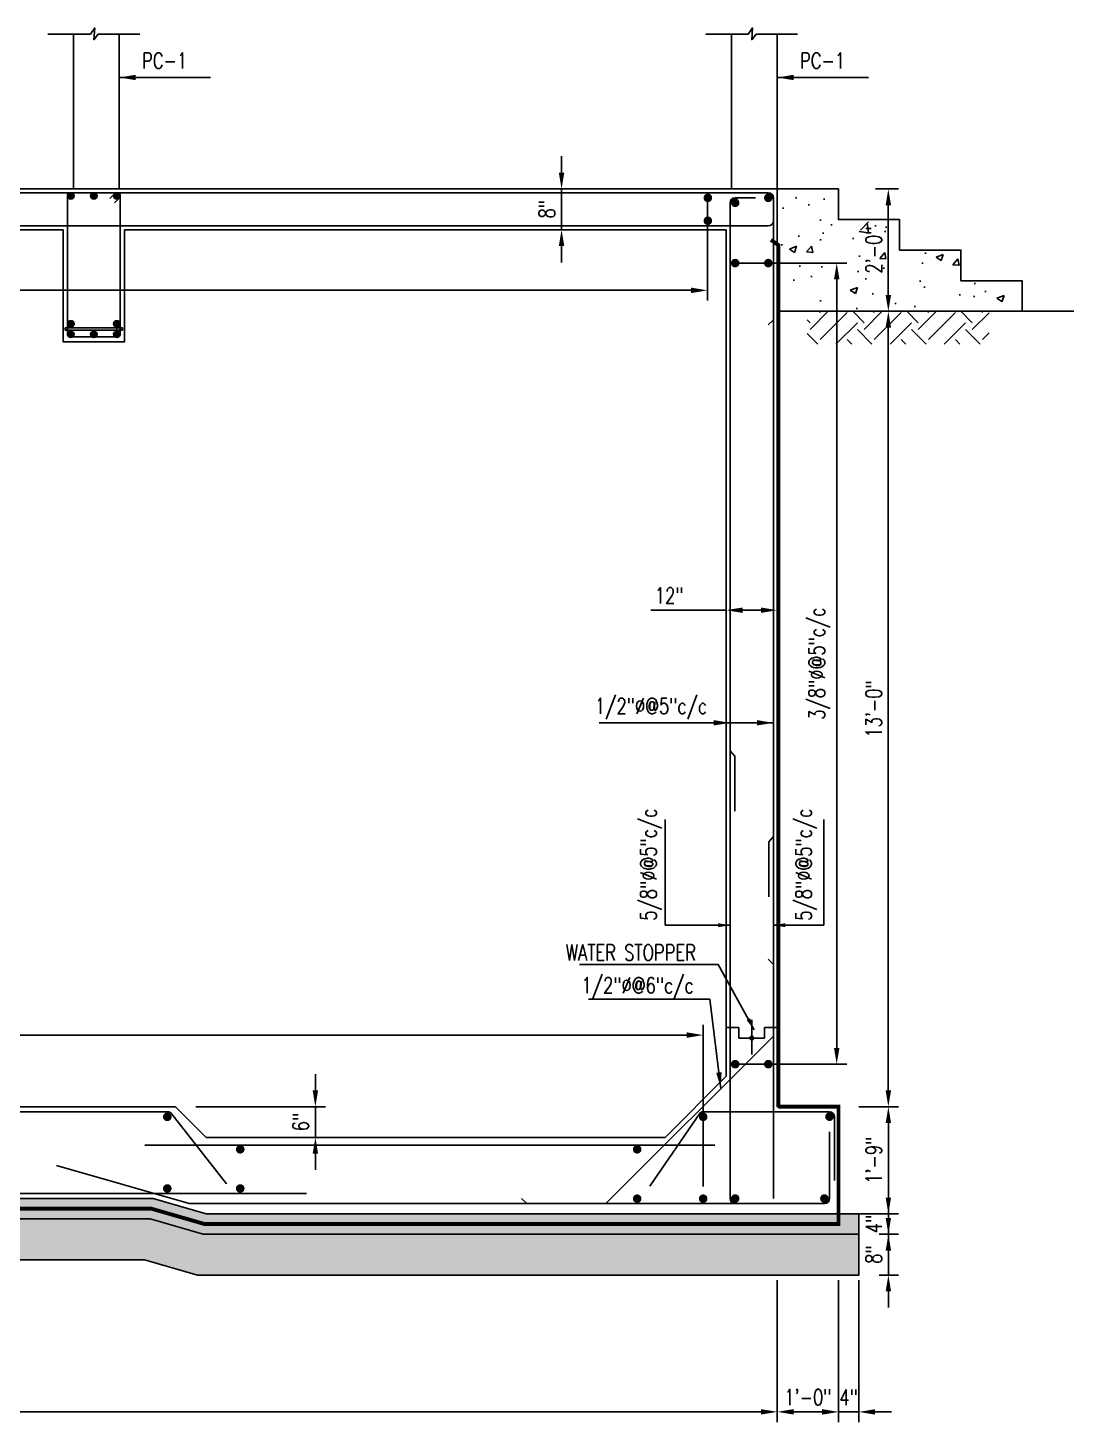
# Model space of a CAD drawing. Extents: x 646770 to 647667, y -185906 to -184623.
# Drawn here: x 647156 to 647359.6, y -185042.2 to -184768.8 of the extents above; entities that cross this region are included whole.
import ezdxf

# ---------------------------------------------------------------- set-up
doc = ezdxf.new("R2010")
doc.units = 0
doc.header["$LTSCALE"] = 20
doc.header["$MEASUREMENT"] = 0
doc.header["$PDMODE"] = 32
doc.linetypes.add('HIDDEN', pattern=[0.375, 0.25, -0.125])
doc.layers.get('DEFPOINTS').update_dxf_attribs({"linetype": 'CONTINUOUS'})
for name, color, linetype in [('A-TYP-DIM', 1, 'CONTINUOUS'), ('A-TYP-ST-Hatch', 8, 'CONTINUOUS'), ('axis', 8, 'CONTINUOUS'), ('BOT-STEEL', 6, 'CONTINUOUS'), ('COL', 6, 'CONTINUOUS'), ('DIM', 1, 'CONTINUOUS'), ('GROUND LEVEL', 8, 'CONTINUOUS'), ('Hatach Concrete', 8, 'CONTINUOUS'), ('HATCH', 251, 'CONTINUOUS'), ('S-BLOWUP COLUMN', 4, 'CONTINUOUS'), ('S-HT-COMPACTED EARTH', 1, 'CONTINUOUS'), ('SECTION', 4, 'CONTINUOUS'), ('ST-STEEL', 6, 'CONTINUOUS')]:
    doc.layers.add(name, color=color, linetype=linetype)
doc.styles.add('rizwan', font='romans.shx', dxfattribs={"width": 0.75})
doc.dimstyles.new('STYLE-64', dxfattribs={"dimscale": 64, "dimtxt": 0.09375, "dimasz": 0.09375, "dimexe": 0.0625, "dimexo": 0.0625, "dimgap": 0.03125, "dimtad": 1, "dimzin": 3, "dimdsep": 46, "dimlunit": 4, "dimtxsty": 'rizwan', "dimcen": 0.125, "dimdle": 4, "dimclrd": 1, "dimclre": 1, "dimclrt": 2, "dimadec": 0, "dimazin": 0, "dimtfac": 0.5, "dimtix": 1, "dimtmove": 2, "dimatfit": 3, "dimfxl": 0, "dimfrac": 1, "dimtolj": 1, "dimtzin": 3, "dimarcsym": 0})

# ---------------------------------------------------------------- blocks, each defined once
blk = doc.blocks.new('*D29')
at = {"layer": 'A-TYP-DIM', "color": 1, "lineweight": -2, "ltscale": 1.5, "transparency": 16777216}
for p, q in [((647314.93, -185014.37), (647314.93, -185042.22)), ((647318.93, -185014.37), (647318.93, -185042.22)), ((647311.73, -185040.22), (647308.53, -185040.22)), ((647318.93, -185040.22), (647314.93, -185040.22)), ((647322.13, -185040.22), (647325.33, -185040.22))]:
    blk.add_line(p, q, dxfattribs=at)
at = {"layer": 'A-TYP-DIM', "color": 1, "ltscale": 1.5, "transparency": 16777216}
for points in [[(647311.73, -185039.68), (647311.73, -185040.75), (647314.93, -185040.22)], [(647322.13, -185039.68), (647322.13, -185040.75), (647318.93, -185040.22)]]:
    blk.add_solid(points, dxfattribs=at)
at = {"layer": 'DEFPOINTS', "color": 0, "ltscale": 1.5, "transparency": 16777216}
for p in [(647314.93, -185010.37), (647318.93, -185010.37), (647314.93, -185040.22)]:
    blk.add_point(p, dxfattribs=at)
at = {"layer": 'A-TYP-DIM', "color": 2, "ltscale": 1.5, "transparency": 16777216, "insert": (647316.93, -185037.36), "char_height": 3.125, "attachment_point": 5, "style": 'rizwan'}
blk.add_mtext('\\A1;4"', dxfattribs=at)
blk = doc.blocks.new('*D30')
at = {"layer": 'A-TYP-DIM', "color": 1, "lineweight": -2, "ltscale": 1.5, "transparency": 16777216}
for p, q in [((647302.93, -185014.37), (647302.93, -185042.2)), ((647314.93, -185014.37), (647314.93, -185042.2)), ((647311.73, -185040.2), (647306.13, -185040.2))]:
    blk.add_line(p, q, dxfattribs=at)
at = {"layer": 'A-TYP-DIM', "color": 1, "ltscale": 1.5, "transparency": 16777216}
for points in [[(647306.13, -185039.67), (647306.13, -185040.73), (647302.93, -185040.2)], [(647311.73, -185039.67), (647311.73, -185040.73), (647314.93, -185040.2)]]:
    blk.add_solid(points, dxfattribs=at)
at = {"layer": 'DEFPOINTS', "color": 0, "ltscale": 1.5, "transparency": 16777216}
for p in [(647302.93, -185010.37), (647314.93, -185010.37), (647302.93, -185040.2)]:
    blk.add_point(p, dxfattribs=at)
at = {"layer": 'A-TYP-DIM', "color": 2, "ltscale": 1.5, "transparency": 16777216, "insert": (647308.93, -185037.34), "char_height": 3.125, "attachment_point": 5, "style": 'rizwan'}
blk.add_mtext('\\A1;1\'-0"', dxfattribs=at)
blk = doc.blocks.new('*D31')
at = {"layer": 'A-TYP-DIM', "color": 1, "lineweight": -2, "ltscale": 1.5, "transparency": 16777216}
for p, q in [((646982.93, -185014.37), (646982.93, -185042.2)), ((647302.93, -185014.37), (647302.93, -185042.2)), ((647299.73, -185040.2), (646986.13, -185040.2))]:
    blk.add_line(p, q, dxfattribs=at)
at = {"layer": 'A-TYP-DIM', "color": 1, "ltscale": 1.5, "transparency": 16777216}
for points in [[(646986.13, -185039.67), (646986.13, -185040.73), (646982.93, -185040.2)], [(647299.73, -185039.67), (647299.73, -185040.73), (647302.93, -185040.2)]]:
    blk.add_solid(points, dxfattribs=at)
at = {"layer": 'DEFPOINTS', "color": 0, "ltscale": 1.5, "transparency": 16777216}
for p in [(646982.93, -185010.37), (647302.93, -185010.37), (646982.93, -185040.2)]:
    blk.add_point(p, dxfattribs=at)
at = {"layer": 'A-TYP-DIM', "color": 2, "ltscale": 1.5, "transparency": 16777216, "insert": (647142.93, -185037.34), "char_height": 3.125, "attachment_point": 5, "style": 'rizwan'}
blk.add_mtext('\\A1;26\'-8"', dxfattribs=at)
blk = doc.blocks.new('*D34')
at = {"layer": 'A-TYP-DIM', "color": 1, "lineweight": -2, "ltscale": 1.5, "transparency": 16777216}
for p, q in [((647324.72, -184998.17), (647324.72, -184994.97)), ((647322.93, -185001.37), (647326.72, -185001.37)), ((647324.72, -185005.37), (647324.72, -185001.37)), ((647322.93, -185005.37), (647326.72, -185005.37)), ((647324.72, -185008.57), (647324.72, -185011.77))]:
    blk.add_line(p, q, dxfattribs=at)
at = {"layer": 'A-TYP-DIM', "color": 1, "ltscale": 1.5, "transparency": 16777216}
for points in [[(647324.19, -184998.17), (647325.25, -184998.17), (647324.72, -185001.37)], [(647324.19, -185008.57), (647325.25, -185008.57), (647324.72, -185005.37)]]:
    blk.add_solid(points, dxfattribs=at)
at = {"layer": 'DEFPOINTS', "color": 0, "ltscale": 1.5, "transparency": 16777216}
for p in [(647318.93, -185001.37), (647324.72, -185001.37), (647318.93, -185005.37)]:
    blk.add_point(p, dxfattribs=at)
at = {"layer": 'A-TYP-DIM', "color": 2, "ltscale": 1.5, "transparency": 16777216, "insert": (647321.86, -185003.37), "char_height": 3.125, "attachment_point": 5, "rotation": 90, "style": 'rizwan'}
blk.add_mtext('\\A1;4"', dxfattribs=at)
blk = doc.blocks.new('*D53')
at = {"layer": 'A-TYP-DIM', "color": 1, "lineweight": -2, "ltscale": 1.5, "transparency": 16777216}
for p, q in [((647260.64, -184797.17), (647260.64, -184793.97)), ((647264.39, -184800.37), (647258.64, -184800.37)), ((647260.64, -184808.37), (647260.64, -184800.37)), ((647271.21, -184808.37), (647258.64, -184808.37)), ((647260.64, -184811.57), (647260.64, -184814.77))]:
    blk.add_line(p, q, dxfattribs=at)
at = {"layer": 'A-TYP-DIM', "color": 1, "ltscale": 1.5, "transparency": 16777216}
for points in [[(647260.11, -184797.17), (647261.18, -184797.17), (647260.64, -184800.37)], [(647260.11, -184811.57), (647261.18, -184811.57), (647260.64, -184808.37)]]:
    blk.add_solid(points, dxfattribs=at)
at = {"layer": 'DEFPOINTS', "color": 0, "ltscale": 1.5, "transparency": 16777216}
for p in [(647260.64, -184800.37), (647268.39, -184800.37), (647275.21, -184808.37)]:
    blk.add_point(p, dxfattribs=at)
at = {"layer": 'A-TYP-DIM', "color": 2, "ltscale": 1.5, "transparency": 16777216, "insert": (647257.78, -184804.37), "char_height": 3.125, "attachment_point": 5, "rotation": 90, "style": 'rizwan'}
blk.add_mtext('\\A1;8"', dxfattribs=at)
blk = doc.blocks.new('*D35')
at = {"layer": 'A-TYP-DIM', "color": 1, "lineweight": -2, "ltscale": 1.5, "transparency": 16777216}
for p, q in [((647322.19, -184824.37), (647326.71, -184824.37)), ((647324.71, -184977.17), (647324.71, -184827.57)), ((647322.19, -184980.37), (647326.71, -184980.37))]:
    blk.add_line(p, q, dxfattribs=at)
at = {"layer": 'A-TYP-DIM', "color": 1, "ltscale": 1.5, "transparency": 16777216}
for points in [[(647324.18, -184827.57), (647325.25, -184827.57), (647324.71, -184824.37)], [(647324.18, -184977.17), (647325.25, -184977.17), (647324.71, -184980.37)]]:
    blk.add_solid(points, dxfattribs=at)
at = {"layer": 'DEFPOINTS', "color": 0, "ltscale": 1.5, "transparency": 16777216}
for p in [(647318.19, -184824.37), (647324.71, -184824.37), (647318.19, -184980.37)]:
    blk.add_point(p, dxfattribs=at)
at = {"layer": 'A-TYP-DIM', "color": 2, "ltscale": 1.5, "transparency": 16777216, "insert": (647321.85, -184902.37), "char_height": 3.125, "attachment_point": 5, "rotation": 90, "style": 'rizwan'}
blk.add_mtext('\\A1;13\'-0"', dxfattribs=at)
blk = doc.blocks.new('*D36')
at = {"layer": 'A-TYP-DIM', "color": 1, "lineweight": -2, "ltscale": 1.5, "transparency": 16777216}
for p, q in [((647318.93, -184980.37), (647326.72, -184980.37)), ((647324.72, -184998.17), (647324.72, -184983.57)), ((647318.93, -185001.37), (647326.72, -185001.37))]:
    blk.add_line(p, q, dxfattribs=at)
at = {"layer": 'A-TYP-DIM', "color": 1, "ltscale": 1.5, "transparency": 16777216}
for points in [[(647324.19, -184983.57), (647325.25, -184983.57), (647324.72, -184980.37)], [(647324.19, -184998.17), (647325.25, -184998.17), (647324.72, -185001.37)]]:
    blk.add_solid(points, dxfattribs=at)
at = {"layer": 'DEFPOINTS', "color": 0, "ltscale": 1.5, "transparency": 16777216}
for p in [(647314.93, -184980.37), (647324.72, -184980.37), (647314.93, -185001.37)]:
    blk.add_point(p, dxfattribs=at)
at = {"layer": 'A-TYP-DIM', "color": 2, "ltscale": 1.5, "transparency": 16777216, "insert": (647321.86, -184990.87), "char_height": 3.125, "attachment_point": 5, "rotation": 90, "style": 'rizwan'}
blk.add_mtext('\\A1;1\'-9"', dxfattribs=at)
blk = doc.blocks.new('*D45')
at = {"layer": 'A-TYP-DIM', "color": 1, "lineweight": -2, "ltscale": 1.5, "transparency": 16777216}
for p, q in [((647002.16, -184996.76), (647002.16, -184964.32)), ((647288.4, -184996.04), (647288.4, -184964.32)), ((647005.36, -184966.32), (647285.2, -184966.32))]:
    blk.add_line(p, q, dxfattribs=at)
at = {"layer": 'A-TYP-DIM', "color": 1, "ltscale": 1.5, "transparency": 16777216}
for points in [[(647005.36, -184965.78), (647005.36, -184966.85), (647002.16, -184966.32)], [(647285.2, -184965.78), (647285.2, -184966.85), (647288.4, -184966.32)]]:
    blk.add_solid(points, dxfattribs=at)
at = {"layer": 'DEFPOINTS', "color": 0, "ltscale": 1.5, "transparency": 16777216}
for p in [(647288.4, -184966.32), (647002.16, -185000.76), (647288.4, -185000.04)]:
    blk.add_point(p, dxfattribs=at)
at = {"layer": 'A-TYP-DIM', "color": 2, "ltscale": 1.5, "transparency": 16777216, "insert": (647142.9, -184962.93), "char_height": 3.125, "attachment_point": 5, "style": 'rizwan'}
blk.add_mtext('\\A1;1/2"%%C@5"c/c', dxfattribs=at)
blk = doc.blocks.new('*D46')
at = {"layer": 'A-TYP-DIM', "color": 1, "lineweight": -2, "ltscale": 1.5, "transparency": 16777216}
for p, q in [((646996.54, -184802.23), (646996.54, -184822.26)), ((647289.25, -184802.63), (647289.25, -184822.26)), ((646999.74, -184820.26), (647286.05, -184820.26))]:
    blk.add_line(p, q, dxfattribs=at)
at = {"layer": 'A-TYP-DIM', "color": 1, "ltscale": 1.5, "transparency": 16777216}
for points in [[(646999.74, -184819.73), (646999.74, -184820.8), (646996.54, -184820.26)], [(647286.05, -184819.73), (647286.05, -184820.8), (647289.25, -184820.26)]]:
    blk.add_solid(points, dxfattribs=at)
at = {"layer": 'DEFPOINTS', "color": 0, "ltscale": 1.5, "transparency": 16777216}
for p in [(646996.54, -184798.23), (647289.25, -184798.63), (647289.25, -184820.26)]:
    blk.add_point(p, dxfattribs=at)
at = {"layer": 'A-TYP-DIM', "color": 2, "ltscale": 1.5, "transparency": 16777216, "insert": (647142.89, -184816.88), "char_height": 3.125, "attachment_point": 5, "style": 'rizwan'}
blk.add_mtext('\\A1;3/8"%%C@6"c/c', dxfattribs=at)
blk = doc.blocks.new('*D27')
at = {"layer": 'A-TYP-DIM', "color": 1, "lineweight": -2, "ltscale": 1.5, "transparency": 16777216}
for p, q in [((647295.04, -184814.92), (647316.59, -184814.92)), ((647314.59, -184818.12), (647314.59, -184968.82)), ((647294.63, -184972.02), (647316.59, -184972.02))]:
    blk.add_line(p, q, dxfattribs=at)
at = {"layer": 'A-TYP-DIM', "color": 1, "ltscale": 1.5, "transparency": 16777216}
for points in [[(647314.06, -184818.12), (647315.13, -184818.12), (647314.59, -184814.92)], [(647314.06, -184968.82), (647315.13, -184968.82), (647314.59, -184972.02)]]:
    blk.add_solid(points, dxfattribs=at)
at = {"layer": 'DEFPOINTS', "color": 0, "ltscale": 1.5, "transparency": 16777216}
for p in [(647291.04, -184814.92), (647290.63, -184972.02), (647314.59, -184972.02)]:
    blk.add_point(p, dxfattribs=at)
at = {"layer": 'A-TYP-DIM', "color": 2, "ltscale": 1.5, "transparency": 16777216, "insert": (647311.21, -184893.47), "char_height": 3.125, "attachment_point": 5, "rotation": 90, "style": 'rizwan'}
blk.add_mtext('\\A1;3/8"%%C@5"c/c', dxfattribs=at)
blk = doc.blocks.new('*D28')
at = {"layer": 'A-TYP-DIM', "color": 1, "lineweight": -2, "ltscale": 1.5, "transparency": 16777216}
for p, q in [((647324.72, -185002.17), (647324.72, -184998.97)), ((647322.93, -185005.37), (647326.72, -185005.37)), ((647324.72, -185005.37), (647324.72, -185013.37)), ((647322.93, -185013.37), (647326.72, -185013.37)), ((647324.72, -185016.57), (647324.72, -185019.77))]:
    blk.add_line(p, q, dxfattribs=at)
at = {"layer": 'A-TYP-DIM', "color": 1, "ltscale": 1.5, "transparency": 16777216}
for points in [[(647324.19, -185002.17), (647325.25, -185002.17), (647324.72, -185005.37)], [(647324.19, -185016.57), (647325.25, -185016.57), (647324.72, -185013.37)]]:
    blk.add_solid(points, dxfattribs=at)
at = {"layer": 'DEFPOINTS', "color": 0, "ltscale": 1.5, "transparency": 16777216}
for p in [(647318.93, -185005.37), (647318.93, -185013.37), (647324.72, -185013.37)]:
    blk.add_point(p, dxfattribs=at)
at = {"layer": 'A-TYP-DIM', "color": 2, "ltscale": 1.5, "transparency": 16777216, "insert": (647321.86, -185009.37), "char_height": 3.125, "attachment_point": 5, "rotation": 90, "style": 'rizwan'}
blk.add_mtext('\\A1;8"', dxfattribs=at)
blk = doc.blocks.new('*D79')
at = {"layer": 'A-TYP-DIM', "color": 1, "lineweight": -2, "ltscale": 1.5, "transparency": 16777216}
for p, q in [((647292.93, -184882.99), (647278.17, -184882.99)), ((647292.93, -184881.28), (647292.93, -184884.99)), ((647299.73, -184882.99), (647296.13, -184882.99)), ((647302.93, -184881.28), (647302.93, -184884.99))]:
    blk.add_line(p, q, dxfattribs=at)
at = {"layer": 'A-TYP-DIM', "color": 1, "ltscale": 1.5, "transparency": 16777216}
for points in [[(647296.13, -184882.46), (647296.13, -184883.52), (647292.93, -184882.99)], [(647299.73, -184882.46), (647299.73, -184883.52), (647302.93, -184882.99)]]:
    blk.add_solid(points, dxfattribs=at)
at = {"layer": 'DEFPOINTS', "color": 0, "ltscale": 1.5, "transparency": 16777216}
for p in [(647292.93, -184877.28), (647302.93, -184877.28), (647292.93, -184882.99)]:
    blk.add_point(p, dxfattribs=at)
at = {"layer": 'A-TYP-DIM', "color": 2, "ltscale": 1.5, "transparency": 16777216, "insert": (647281.74, -184880.13), "char_height": 3.125, "attachment_point": 5, "style": 'rizwan'}
blk.add_mtext('\\A1;12"', dxfattribs=at)
blk = doc.blocks.new('*D107')
at = {"layer": 'A-TYP-DIM', "color": 1, "lineweight": -2, "ltscale": 1.5, "transparency": 16777216}
for p, q in [((647212.37, -184977.17), (647212.37, -184973.97)), ((647188.93, -184980.37), (647214.37, -184980.37)), ((647212.37, -184980.37), (647212.37, -184986.37)), ((647194.93, -184986.37), (647214.37, -184986.37)), ((647212.37, -184989.57), (647212.37, -184992.77))]:
    blk.add_line(p, q, dxfattribs=at)
at = {"layer": 'A-TYP-DIM', "color": 1, "ltscale": 1.5, "transparency": 16777216}
for points in [[(647211.84, -184977.17), (647212.91, -184977.17), (647212.37, -184980.37)], [(647211.84, -184989.57), (647212.91, -184989.57), (647212.37, -184986.37)]]:
    blk.add_solid(points, dxfattribs=at)
at = {"layer": 'DEFPOINTS', "color": 0, "ltscale": 1.5, "transparency": 16777216}
for p in [(647184.93, -184980.37), (647190.93, -184986.37), (647212.37, -184986.37)]:
    blk.add_point(p, dxfattribs=at)
at = {"layer": 'A-TYP-DIM', "color": 2, "ltscale": 1.5, "transparency": 16777216, "insert": (647209.51, -184983.37), "char_height": 3.125, "attachment_point": 5, "rotation": 90, "style": 'rizwan'}
blk.add_mtext('\\A1;6"', dxfattribs=at)
blk = doc.blocks.new('*D108')
at = {"layer": 'A-TYP-DIM', "color": 1, "lineweight": -2, "ltscale": 1.5, "transparency": 16777216}
for p, q in [((647322.19, -184800.37), (647326.71, -184800.37)), ((647324.71, -184803.57), (647324.71, -184821.17)), ((647322.19, -184824.37), (647326.71, -184824.37))]:
    blk.add_line(p, q, dxfattribs=at)
at = {"layer": 'A-TYP-DIM', "color": 1, "ltscale": 1.5, "transparency": 16777216}
for points in [[(647324.18, -184803.57), (647325.25, -184803.57), (647324.71, -184800.37)], [(647324.18, -184821.17), (647325.25, -184821.17), (647324.71, -184824.37)]]:
    blk.add_solid(points, dxfattribs=at)
at = {"layer": 'DEFPOINTS', "color": 0, "ltscale": 1.5, "transparency": 16777216}
for p in [(647318.19, -184800.37), (647318.19, -184824.37), (647324.71, -184824.37)]:
    blk.add_point(p, dxfattribs=at)
at = {"layer": 'A-TYP-DIM', "color": 2, "ltscale": 1.5, "transparency": 16777216, "insert": (647321.85, -184812.37), "char_height": 3.125, "attachment_point": 5, "rotation": 90, "style": 'rizwan'}
blk.add_mtext('\\A1;2\'-0"', dxfattribs=at)
blk = doc.blocks.new('A$C76BB0DB5')
at = {"layer": 'BOT-STEEL', "ltscale": 0.05}
h = blk.add_hatch(color=256, dxfattribs=at)
h.dxf.hatch_style = 1
h.paths.add_polyline_path([(-0.75, 0, 1), (0.75, 0, 1)])
blk.add_circle((0, 0), 0.75, dxfattribs=at)

msp = doc.modelspace()

# ---------------------------------------------------------------- hatches: boundary and pattern name
at = {"layer": 'GROUND LEVEL'}
h = msp.add_hatch(dxfattribs=at)
h.set_pattern_fill('EARTH', color=256, scale=30, angle=45, style=0)
h.set_pattern_definition([(45, (646390.5506, -185595.593), (9e-16, 10.6066), [7.5, -7.5]), (45, (646388.562, -185593.604), (9e-16, 10.6066), [7.5, -7.5]), (45, (646386.573, -185591.6155), (9e-16, 10.6066), [7.5, -7.5]), (135, (646386.573, -185590.29), (-10.6066, 9e-16), [7.5, -7.5]), (135, (646388.562, -185588.301), (-10.6066, 9e-16), [7.5, -7.5]), (135, (646390.5506, -185586.312), (-10.6066, 9e-16), [7.5, -7.5])])
h.paths.add_polyline_path([(647308.80251, -184824.37174), (647344.46554, -184824.37174), (647344.46554, -184830.80018), (647308.80251, -184830.80018)])
at = {"layer": 'Hatach Concrete'}
h = msp.add_hatch(dxfattribs=at)
h.set_pattern_fill('AR-CONC', color=256, scale=2)
h.set_pattern_definition([(50, (1, 26.108), (14.34520365, -1.2550427), [1.5, -16.5]), (355, (1, 26.108), (-2.77502667, 15.04384267), [1.2, -13.2]), (100.4514445, (2.195, 26.003), (11.57017693, 13.78879982), [1.27480384, -14.02284224]), (46.1842, (1, 30.108), (21.3448266, -3.3103856), [2.25, -24.75]), (96.6356355, (2.779, 29.832), (18.6932389, 19.482372), [1.91220684, -21.0342752]), (351.184164, (1, 30.108), (18.6932389, 19.482372), [1.8, -19.8]), (21, (3, 29.108), (11.93814104, -8.05237781), [1.5, -16.5]), (326, (3, 29.108), (4.86630664, 14.5030009), [1.2, -13.2]), (71.4514447, (3.995, 28.437), (16.80444753, 6.45062306), [1.2748038, -14.02284224]), (37.5, (1, 26.108), (0.243197106, 6.657877077), [0, -13.04, 0, -13.4, 0, -13.25]), (7.5, (1, 26.108), (5.26139075, 7.88823424), [0, -7.64, 0, -12.74, 0, -5.05]), (327.5, (-3.46, 26.108), (10.676448723, -0.451097435), [0, -5, 0, -15.6, 0, -20.7]), (317.5, (-5.46, 26.108), (11.66372339, 2.00209965), [0, -6.5, 0, -10.36, 0, -14.7])])
h.paths.add_polyline_path([(647314.93197, -184806.37174), (647314.93197, -184800.37174), (647302.93197, -184800.37174), (647302.93197, -184809.22304), (647303.14986, -184809.37174), (647303.14986, -184824.37174), (647350.93197, -184824.37174), (647350.93197, -184818.37174), (647338.93197, -184818.37174), (647338.93197, -184812.37174), (647326.93197, -184812.37174), (647326.93197, -184806.37174)])
at = {"layer": 'HATCH'}
h = msp.add_hatch(dxfattribs=at)
h.set_pattern_fill('AR-CONC', color=256, style=0)
h.set_pattern_definition([(50, (0, -27.2425), (7.172601826, -0.62752135), [0.75, -8.25]), (355, (0, -27.2425), (-1.38751334, 7.52192134), [0.6, -6.6]), (100.4514445, (0.598, -27.295), (5.78508847, 6.89439991), [0.63740192, -7.01142112]), (46.1842, (0, -25.2425), (10.67241331, -1.65519281), [1.125, -12.375]), (96.6356355, (0.889, -25.38), (9.34661946, 9.741186), [0.95610342, -10.5171376]), (351.184164, (0, -25.242), (9.34661945, 9.741186), [0.9, -9.90000001]), (21, (1, -25.7425), (5.96907052, -4.026188907), [0.75, -8.25]), (326, (1, -25.7425), (2.43315332, 7.25150045), [0.6, -6.6]), (71.4514447, (1.4974, -26.078), (8.40222377, 3.22531153), [0.6374019, -7.01142112]), (37.5, (0, -27.2425), (0.121598553, 3.328938538), [0, -6.52, 0, -6.7, 0, -6.625]), (7.5, (0, -27.2425), (2.630695374, 3.944117119), [0, -3.82, 0, -6.37, 0, -2.525]), (327.5, (-2.23, -27.2425), (5.338224362, -0.225548717), [0, -2.5, 0, -7.8, 0, -10.35]), (317.5, (-3.23, -27.2425), (5.831861693, 1.001049823), [0, -3.25, 0, -5.18, 0, -7.35])])
h.paths.add_polyline_path([(646982.93197, -184998.37174), (646970.93197, -184998.37174), (646966.93197, -184998.37174), (646966.93197, -185002.37174), (646982.93197, -185002.37174)])
h.paths.add_polyline_path([(647180.54774, -184998.37174), (646982.93197, -184998.37174), (646982.93197, -185002.37174), (647030.62939, -185002.37174), (647030.6295, -185001.9754, -0.414130645), (647030.13467, -185001.48044, -1), (647031.1246, -185001.48044, -0.414296485), (647030.6295, -185001.9754), (647030.62939, -185002.37174), (647068.55554, -185002.37174), (647068.55496, -185000.86792, -0.303180556), (647068.24969, -185000.41075, -1), (647069.23962, -185000.41075, -0.534706753), (647068.55496, -185000.86792), (647068.55554, -185002.37174), (647179.98152, -185002.37174), (647190.36575, -185005.37174), (647303.14986, -185005.37174), (647303.14986, -185001.37174), (647302.93197, -185001.37174), (647190.93197, -185001.37174)])
h.paths.add_polyline_path([(647318.93197, -185001.37174), (647314.93197, -185001.37174), (647303.14986, -185001.37174), (647303.14986, -185005.37174), (647318.93197, -185005.37174)])
h = msp.add_hatch(dxfattribs=at)
h.set_pattern_fill('GRAVEL', color=256, scale=12)
h.set_pattern_definition([(228.0127875, (8.64, -15.2425), (-96, -108), [1.614432, -159.82905656]), (184.96974073, (7.56, -16.4425), (144, 12), [2.770416, -274.27109713]), (132.51044708, (4.8, -16.6825), (120, -132), [1.953456, -193.39239115]), (267.27368901, (0.12, -19.6825), (12, 240), [2.522856, -249.7626965]), (292.83365418, (0, -22.2025), (-60, 144), [2.47386, -244.91247754]), (357.27368901, (0.96, -24.4825), (-240, 12), [2.522856, -249.7626965]), (37.69424047, (3.48, -24.6025), (-156, -120), [3.336348, -330.29818259]), (72.255328375, (6.12, -22.5625), (84, 264), [3.149856, -311.83585796]), (121.429565615, (7.08, -19.5625), (-96, 156), [2.5314, -250.60887732]), (175.23635831, (5.76, -17.4025), (132, -12), [2.889984, -141.60915095]), (222.3974378, (2.88, -17.1625), (-144, -132), [3.737376, -370.00050006]), (138.81407483, (12, -19.8025), (-84, 72), [1.275612, -126.28613775]), (171.46923439, (11.04, -18.9625), (156, -24), [2.426844, -240.258137]), (225, (8.64, -18.6025), (-1e-15, -12), [1.697052, -15.27351075]), (203.19859051, (7.8, -17.1625), (60, 24), [0.913896, -90.47538127]), (291.8014095, (6.96, -17.5225), (-12, 36), [1.292436, -63.32954169]), (30.96375653, (7.44, -18.7225), (36, 24), [2.099148, -67.87227474]), (161.5650512, (9.24, -17.6425), (24, -12), [1.517892, -36.42943992]), (16.38954033, (0, -17.5225), (120, 36), [2.1264, -210.51414176]), (70.34617594, (2.04, -16.9225), (-48, -132), [1.783932, -176.60889297]), (293.19859051, (9.24, -15.2425), (-24, 60), [1.82778, -89.56149727]), (343.61045967, (9.96, -16.9225), (-120, 36), [2.1264, -210.51414176]), (339.44395478, (0, -24.9625), (-60, 24), [2.05056, -100.47748494]), (294.77514057, (1.92, -25.6825), (-60, 132), [1.718136, -170.09571676]), (66.80140949, (9.36, -27.2425), (24, 60), [1.82778, -89.56149727]), (17.35402464, (10.08, -25.5625), (-156, -48), [2.011572, -199.14508337]), (69.44395478, (3.48, -27.2425), (-24, -60), [1.02528, -101.50276494]), (101.30993247, (8.64, -27.2425), (-12, 48), [0.61188, -60.57635416]), (165.96375653, (8.52, -26.6425), (36, -12), [2.47386, -47.0034075]), (186.00900596, (6.12, -26.0425), (120, 12), [2.2926, -226.9670781]), (303.6900675, (7.44, -19.8025), (-12, 24), [1.730664, -41.5359513]), (353.15722659, (8.4, -21.2425), (204, -24), [3.021528, -299.13075149]), (60.9453959, (11.4, -21.6025), (-48, -84), [1.235472, -122.3120897]), (90, (12, -20.522), (-12, 12), [0.72, -11.28]), (120.25643716, (5.88, -25.6825), (48, -84), [1.667088, -165.04223987]), (48.0127875, (5.04, -24.2425), (96, 108), [3.228864, -158.21462456]), (0, (7.2, -21.842), (12, 12), [3.12, -8.88]), (325.30484647, (10.32, -21.8425), (120, -84), [1.897368, -187.8392916]), (254.0546041, (11.88, -22.9225), (-12, -48), [1.747224, -85.61409467]), (207.64597536, (11.4, -24.6025), (-228, -120), [2.84478, -281.63369019]), (175.42607874, (8.88, -25.9225), (-156, 12), [3.009588, -297.9488809])])
h.paths.add_polyline_path([(647318.93197, -185005.37174), (647303.14986, -185005.37174), (647303.14986, -185013.37174), (647318.93197, -185013.37174)])
h.paths.add_polyline_path([(647303.14986, -185005.37174), (647190.36575, -185005.37174), (647179.98152, -185002.37174), (647068.55554, -185002.37174), (647068.55863, -185010.37174), (647178.84908, -185010.37174), (647189.2333, -185013.37174), (647303.14986, -185013.37174)])
h.paths.add_polyline_path([(647068.55554, -185002.37174), (647030.62939, -185002.37174), (647030.62712, -185010.37174), (647068.55863, -185010.37174)])
h.paths.add_polyline_path([(647030.62939, -185002.37174), (646982.93197, -185002.37174), (646982.93197, -185010.37174), (647025.70472, -185010.37174), (647025.70567, -185006.9859, -0.414041124), (647025.211, -185006.49094, -1), (647026.20093, -185006.49094, -0.414386021), (647025.70567, -185006.9859), (647025.70472, -185010.37174), (647030.62712, -185010.37174)])
h.paths.add_polyline_path([(646982.93197, -185002.37174), (646966.93197, -185002.37174), (646966.93197, -185010.37174), (646982.93197, -185010.37174)])

# ---------------------------------------------------------------- linework, layer by layer
at = {"layer": 'A-TYP-DIM', "ltscale": 1.5}
for p, q in [((647295.43197, -184964.80361), (647292.93197, -184964.80361)), ((647295.43197, -184966.90951), (647295.43197, -184964.80361)), ((647297.93197, -184970.1049), (647297.93197, -184963.34886)), ((647302.95489, -184964.80361, 0.10874), (647300.43197, -184964.80361)), ((647300.43197, -184964.80361), (647300.43197, -184966.90951)), ((647300.43197, -184966.90951), (647295.43197, -184966.90951))]:
    msp.add_line(p, q, dxfattribs=at)
at = {"layer": 'A-TYP-DIM', "ltscale": 1.5, "const_width": 0.5}
msp.add_lwpolyline([(647297.68197, -184966.90951, 1), (647298.18197, -184966.90951, 1)], format="xyb", close=True, dxfattribs=at)
at = {"layer": 'A-TYP-ST-Hatch', "color": 1}
for points in [[(647159.93197, -184770.01503), (647168.25743, -184770.01503), (647169.1023, -184768.79166), (647168.94285, -184771.12676), (647169.81277, -184770.01503), (647177.93197, -184770.01503)], [(647288.93197, -184770.01503), (647297.25743, -184770.01503), (647298.1023, -184768.79166), (647297.94285, -184771.12676), (647298.81277, -184770.01503), (647306.93197, -184770.01503)]]:
    msp.add_lwpolyline(points, dxfattribs=at)
at = {"layer": 'COL', "linetype": 'ByBlock'}
for p, q in [((647300.20644, -184801.12174), (647040.93197, -184801.12174)), ((647302.18197, -184802.64674), (647302.18197, -184806.62174)), ((647301.18197, -184807.62174), (646984.68197, -184807.62174)), ((647301.18197, -184827.03793), (647302.18197, -184826.03793)), ((647301.18197, -184951.44998), (647302.18197, -184952.44998)), ((647252.80624, -184998.37174), (647253.80624, -184999.37174))]:
    msp.add_line(p, q, dxfattribs=at)
at = {"layer": 'COL'}
for p, q in [((647301.18197, -184801.12174), (647298.1221, -184801.12174)), ((647293.68197, -184803.09069), (647293.68197, -184998.37174)), ((647298.67637, -184802.09069), (647294.68197, -184802.09069)), ((647302.18197, -184998.37174), (647302.18197, -184802.12174)), ((647302.18197, -184966.53595), (647269.34618, -184999.37174)), ((647183.49999, -184981.37174), (646972.68197, -184981.37174)), ((647184.03032, -184981.59141), (647194.93104, -184995.49213)), ((647287.83362, -184981.59141), (647277.98123, -184995.96293)), ((647313.18197, -184981.37174), (647288.36395, -184981.37174)), ((647314.18197, -184994.82585), (647314.18197, -184982.37174)), ((647313.18197, -184998.37174), (647313.18197, -184985.27754)), ((647178.93197, -184987.87174), (647290.72406, -184987.87174)), ((647161.61394, -184991.86087), (647187.61211, -184999.37174)), ((647210.65141, -184997.37174), (646973.68197, -184997.37174)), ((647312.18197, -184999.37174), (647187.61211, -184999.37174))]:
    msp.add_line(p, q, dxfattribs=at)
at = {"layer": 'COL', "linetype": 'ByBlock', "const_width": 0.84375}
for points in [[(647289.32052, -184801.69986, 1), (647289.32052, -184802.54361, 1)], [(647301.18197, -184801.69986, -1), (647301.18197, -184802.54361, -1)], [(647294.68197, -184802.66882, -1), (647294.68197, -184803.51257, -1)], [(647289.32052, -184807.04361, -1), (647289.32052, -184806.19986, -1)], [(647294.68197, -184814.50265, -1), (647294.68197, -184815.3464, -1)], [(647301.18197, -184814.50265, 1), (647301.18197, -184815.3464, 1)], [(647294.68197, -184971.59894, -1), (647294.68197, -184972.44269, -1)], [(647301.18197, -184971.59894, 1), (647301.18197, -184972.44269, 1)], [(647183.33576, -184982.76627, 1), (647183.33576, -184981.92252, 1)], [(647288.40086, -184982.76627, 1), (647288.40086, -184981.92252, 1)], [(647313.18197, -184982.73892, -1), (647313.18197, -184981.89517, -1)], [(647197.63917, -184989.136, 1), (647197.63917, -184988.29225, 1)], [(647275.47038, -184989.136, 1), (647275.47038, -184988.29225, 1)], [(647183.33576, -184995.97721, -1), (647183.33576, -184996.82096, -1)], [(647197.63917, -184995.97721, -1), (647197.63917, -184996.82096, -1)], [(647275.47038, -184997.97721, -1), (647275.47038, -184998.82096, -1)], [(647288.40086, -184997.97721, -1), (647288.40086, -184998.82096, -1)], [(647294.68197, -184997.94986, 1), (647294.68197, -184998.79361, 1)], [(647312.18197, -184997.94986, 1), (647312.18197, -184998.79361, 1)]]:
    msp.add_lwpolyline(points, format="xyb", close=True, dxfattribs=at)
at = {"layer": 'COL', "color": 1, "linetype": 'HIDDEN', "const_width": 0.75927}
for points in [[(647301.68446, -184810.37174), (647303.14986, -184811.37174), (647303.14986, -184980.37174)], [(647303.14986, -184980.37174), (647314.93197, -184980.37174), (647314.93197, -185001.37174), (647314.93197, -185003.37174), (647303.14986, -185003.37174)], [(647303.14986, -185003.37174), (647303.14986, -185003.37174), (647190.64886, -185003.37174), (647180.26463, -185000.37174), (646982.93197, -185000.37174), (646982.93197, -185000.37174)]]:
    msp.add_lwpolyline(points, dxfattribs=at)
at = {"layer": 'COL'}
for centre, radius, start, end in [((647301.18197, -184802.12174), 1, 0, 90), ((647294.68197, -184803.09069), 1, 90, 180), ((647183.49999, -184982.12174), 0.75, 45, 90), ((647288.36395, -184982.12174), 0.75, 90, 135), ((647313.18197, -184982.37174), 1, 0, 90), ((647294.68197, -184998.37174), 1, 180, 270), ((647312.18197, -184998.37174), 1, 270, 0)]:
    msp.add_arc(centre, radius, start, end, dxfattribs=at)
at = {"layer": 'COL', "linetype": 'ByBlock'}
msp.add_arc((647301.18197, -184806.62174), 1, 270, 0, dxfattribs=at)
at = {"layer": 'DIM', "color": 1, "ltscale": 1.5}
for p, q in [((647163.2879, -184827.59845), (647174.57604, -184827.59845)), ((647163.2879, -184827.59845), (647163.2879, -184828.09845)), ((647163.2879, -184828.09845), (647174.57604, -184828.09845)), ((647173.44641, -184826.81072), (647173.44641, -184828.88618)), ((647174.57604, -184828.09845), (647174.57604, -184827.59845))]:
    msp.add_line(p, q, dxfattribs=at)
at = {"layer": 'S-BLOWUP COLUMN', "color": 6}
for p, q in [((647173.20675, -184801.12174), (647172.08761, -184802.24087)), ((647174.08542, -184802.02145), (647172.99394, -184803.11293))]:
    msp.add_line(p, q, dxfattribs=at)
msp.add_lwpolyline([(647173.57604, -184829.40988), (647164.2879, -184829.40988, -0.414213562), (647163.7879, -184828.90988), (647163.7879, -184801.62174, -0.414213562), (647164.2879, -184801.12174), (647173.57604, -184801.12174, -0.414213562), (647174.07604, -184801.62174), (647174.07604, -184828.90988, -0.414213562)], format="xyb", close=True, dxfattribs=at)
at = {"layer": 'S-HT-COMPACTED EARTH'}
for p, q in [((647314.93197, -185001.37174), (647318.93197, -185001.37174)), ((647318.93197, -185013.37174), (647318.93197, -185001.37174)), ((647179.98152, -185002.37174), (646966.93197, -185002.37174)), ((647179.98152, -185002.37174), (647190.36575, -185005.37174)), ((647318.93197, -185005.37174), (647190.36575, -185005.37174)), ((647178.84908, -185010.37174), (646966.93197, -185010.37174)), ((647178.84908, -185010.37174), (647189.2333, -185013.37174)), ((647318.93197, -185013.37174), (647189.2333, -185013.37174))]:
    msp.add_line(p, q, dxfattribs=at)
at = {"layer": 'SECTION'}
for p, q in [((647164.93197, -184800.37174), (647164.93197, -184770.01503)), ((647173.93197, -184800.37174), (647173.93197, -184770.01503)), ((647293.93197, -184800.37174), (647293.93197, -184770.01503)), ((647302.93197, -184800.37174), (647302.93197, -184770.01503)), ((647302.93197, -184800.37174), (646982.93197, -184800.37174)), ((647302.93197, -184980.37174), (647302.93197, -184800.37174)), ((646992.93197, -184808.37174), (647162.93197, -184808.37174)), ((647174.93197, -184808.37174), (647292.93197, -184808.37174)), ((647292.93197, -184808.37174), (647292.93197, -184974.37174)), ((647368.81388, -184824.37174), (647303.14986, -184824.37174)), ((647292.93197, -184974.37174), (647280.93197, -184986.37174)), ((647184.93197, -184980.37174), (646998.93197, -184980.37174)), ((647184.93197, -184980.37174), (647190.93197, -184986.37174)), ((647280.93197, -184986.37174), (647190.93197, -184986.37174)), ((647180.54774, -184998.37174), (646966.93197, -184998.37174)), ((647180.54774, -184998.37174), (647190.93197, -185001.37174)), ((647314.93197, -185001.37174), (647190.93197, -185001.37174))]:
    msp.add_line(p, q, dxfattribs=at)
for points in [[(647302.93197, -184800.37174), (647314.93197, -184800.37174), (647314.93197, -184806.37174), (647326.93197, -184806.37174), (647326.93197, -184812.37174), (647338.93197, -184812.37174), (647338.93197, -184818.37174), (647350.93197, -184818.37174), (647350.93197, -184824.37174), (647350.93197, -184824.37174), (647350.93197, -184824.37174)], [(647302.93197, -185001.37174), (647314.93197, -185001.37174), (647314.93197, -184980.37174), (647302.93197, -184980.37174)]]:
    msp.add_lwpolyline(points, dxfattribs=at)
at = {"layer": 'SECTION', "linetype": 'Continuous'}
msp.add_lwpolyline([(647174.93197, -184808.37174), (647174.93197, -184830.37174), (647162.93197, -184830.37174), (647162.93197, -184808.37174)], dxfattribs=at)
at = {"layer": 'ST-STEEL'}
for p, q in [((647294.59573, -184911.58337), (647293.68197, -184910.58337)), ((647294.59573, -184922.38299), (647294.59573, -184911.58337)), ((647301.2682, -184928.39393), (647302.18197, -184927.39393)), ((647301.2682, -184939.19355), (647301.2682, -184928.39393))]:
    msp.add_line(p, q, dxfattribs=at)

# ---------------------------------------------------------------- block references
at = {"layer": 'axis', "ltscale": 0.05, "yscale": 0.8395061728394921, "zscale": 0.8395061728394921}
for p, xscale, rotation in [((647164.42691, -184801.75137), -0.8395061728394921, 90), ((647168.94135, -184801.75137), -0.8395061728394921, 90), ((647173.45579, -184801.75137), -0.8395061728394921, 90), ((647164.41753, -184826.81072), -0.8395061728394921, 90), ((647173.44641, -184826.81072), -0.8395061728394921, 90), ((647164.41753, -184828.88618), 0.8395061728394921, 90.00000000000001), ((647168.93197, -184828.88618), 0.8395061728394921, 90.00000000000001), ((647173.44641, -184828.88618), 0.8395061728394921, 90.00000000000001)]:
    msp.add_blockref('A$C76BB0DB5', p, dxfattribs=dict(at, xscale=xscale, rotation=rotation))

# ---------------------------------------------------------------- texts
at = {"layer": 'A-TYP-DIM', "color": 2, "ltscale": 1.5, "style": 'rizwan', "width": 0.75}
for s, rotation, p in [('PC-1', 360, (647178.39753, -184776.78083)), ('PC-1', 360, (647307.39753, -184776.78083)), ('5/8"%%C@5"c/c', 90, (647279.25895, -184943.89388)), ('5/8"%%C@5"c/c', 90, (647309.67915, -184943.89388))]:
    msp.add_text(s, height=3.125, rotation=rotation, dxfattribs=at).set_placement(p)
for s, p in [('1/2"%%C@5"c/c', (647267.19043, -184903.33656)), ('WATER STOPPER', (647261.47351, -184951.69312, -0.09325)), ('1/2"%%C@6"c/c', (647264.56502, -184958.12058))]:
    msp.add_text(s, height=3.125, dxfattribs=at).set_placement(p)

# ---------------------------------------------------------------- dimensions: what is measured, and where the dimension line sits
at = {"layer": 'A-TYP-DIM', "ltscale": 1.5}
for base, p1, p2, angle, picture, middle, dimtype in [((647260.64215, -184800.37174), (647275.21413, -184808.37174), (647268.39141, -184800.37174), 270, '*D53', (647260.64215, -184804.37174), 160), ((647324.71964, -185001.37174), (647318.93197, -185005.37174), (647318.93197, -185001.37174), 90, '*D34', (647324.71964, -185003.37174), 161), ((647324.71964, -185013.37174), (647318.93197, -185005.37174), (647318.93197, -185013.37174), 270, '*D28', (647324.71964, -185009.37174), 161)]:
    dim = msp.add_linear_dim(base=base, p1=p1, p2=p2, angle=angle, dimstyle='STYLE-64', override={"dimscale": 32, "dimtxt": 0.097656, "dimasz": 0.1, "dimexo": 0.125, "dimdec": 4, "dimtmove": 0, "dimatfit": 2}, dxfattribs=at)
    dim.commit()
    dim.dimension.update_dxf_attribs({"geometry": picture, "text_midpoint": middle, "dimtype": dimtype})
dim = msp.add_linear_dim(base=(647289.24641, -184820.26394), p1=(646996.54341, -184798.23394), p2=(647289.24641, -184798.62969), text='3/8"%%C@6"c/c', dimstyle='STYLE-64', override={"dimscale": 32, "dimtxt": 0.097656, "dimasz": 0.1, "dimexe": 0.0625, "dimexo": 0.125, "dimdec": 4, "dimdle": 4, "dimtmove": 0, "dimatfit": 2}, dxfattribs=at)
dim.commit()
dim.dimension.update_dxf_attribs({"geometry": '*D46', "text_midpoint": (647142.89491, -184816.88299)})
for p1, p2, distance, picture, middle in [((647318.19043, -184800.37174), (647318.19043, -184824.37174), 6.52365, '*D108', (647321.85396, -184812.37174)), ((647318.19043, -184980.37174), (647318.19043, -184824.37174), -6.52365, '*D35', (647321.85396, -184902.37174)), ((647314.93197, -185001.37174), (647314.93197, -184980.37174), -9.78767, '*D36', (647321.85952, -184990.87174)), ((647318.93197, -185010.37174), (647314.93197, -185010.37174), 29.84407, '*D29', (647316.93197, -185037.35568))]:
    dim = msp.add_aligned_dim(p1=p1, p2=p2, distance=distance, dimstyle='STYLE-64', override={"dimscale": 32, "dimtxt": 0.097656, "dimasz": 0.1, "dimexo": 0.125, "dimdec": 4, "dimtmove": 0, "dimatfit": 2}, dxfattribs=at)
    dim.commit()
    dim.dimension.update_dxf_attribs({"geometry": picture, "text_midpoint": middle})
dim = msp.add_linear_dim(base=(647314.59491, -184972.02082), p1=(647291.04489, -184814.92452), p2=(647290.63395, -184972.02082), angle=90, text='3/8"%%C@5"c/c', dimstyle='STYLE-64', override={"dimscale": 32, "dimtxt": 0.097656, "dimasz": 0.1, "dimexo": 0.125, "dimdec": 4, "dimtmove": 0, "dimatfit": 2}, dxfattribs=at)
dim.commit()
dim.dimension.update_dxf_attribs({"geometry": '*D27', "text_midpoint": (647311.21395, -184893.47267)})
dim = msp.add_linear_dim(base=(647292.93197, -184882.99071), p1=(647302.93197, -184877.27827), p2=(647292.93197, -184877.27827), angle=180, text='12"', dimstyle='STYLE-64', override={"dimscale": 32, "dimtxt": 0.097656, "dimasz": 0.1, "dimexo": 0.125, "dimdec": 4, "dimtmove": 0, "dimatfit": 2}, dxfattribs=at)
dim.commit()
dim.dimension.update_dxf_attribs({"geometry": '*D79', "text_midpoint": (647281.73672, -184882.99071), "dimtype": 160})
dim = msp.add_linear_dim(base=(647288.3999, -184966.31587), p1=(647002.16234, -185000.76075), p2=(647288.3999, -185000.0366), text='1/2"%%C@5"c/c', dimstyle='STYLE-64', override={"dimscale": 32, "dimtxt": 0.097656, "dimasz": 0.1, "dimexo": 0.125, "dimdec": 4, "dimtmove": 0, "dimatfit": 2}, dxfattribs=at)
dim.commit()
dim.dimension.update_dxf_attribs({"geometry": '*D45', "text_midpoint": (647142.90293, -184966.31587), "dimtype": 160})
dim = msp.add_linear_dim(base=(647212.37263, -184986.37174), p1=(647184.93197, -184980.37174), p2=(647190.93197, -184986.37174), angle=90, dimstyle='STYLE-64', override={"dimscale": 32, "dimtxt": 0.097656, "dimasz": 0.1, "dimexo": 0.125, "dimdec": 4, "dimtmove": 0, "dimatfit": 2}, dxfattribs=at)
dim.commit()
dim.dimension.update_dxf_attribs({"geometry": '*D107', "text_midpoint": (647209.51251, -184983.37174)})
for base, p1, p2, picture, middle in [((646982.93197, -185040.20098), (647302.93197, -185010.37174), (646982.93197, -185010.37174), '*D31', (647142.93197, -185037.34086)), ((647302.93197, -185040.20098), (647314.93197, -185010.37174), (647302.93197, -185010.37174), '*D30', (647308.93197, -185037.34086))]:
    dim = msp.add_linear_dim(base=base, p1=p1, p2=p2, dimstyle='STYLE-64', override={"dimscale": 32, "dimtxt": 0.097656, "dimasz": 0.1, "dimexo": 0.125, "dimdec": 4, "dimtmove": 0, "dimatfit": 2}, dxfattribs=at)
    dim.commit()
    dim.dimension.update_dxf_attribs({"geometry": picture, "text_midpoint": middle})

# ---------------------------------------------------------------- leaders
for points, override in [([(647173.93197, -184778.51916), (647191.82442, -184778.51916)], {"dimscale": 32, "dimtxt": 0.097656, "dimasz": 0.1, "dimexo": 0.125, "dimdec": 4, "dimtmove": 0, "dimatfit": 2}), ([(647302.93197, -184778.51916), (647320.82442, -184778.51916)], {"dimscale": 32, "dimtxt": 0.097656, "dimasz": 0.1, "dimexo": 0.125, "dimdec": 4, "dimtmove": 0, "dimatfit": 2}), ([(647293.68197, -184905.0749), (647268.00244, -184905.0749)], {"dimscale": 32, "dimtxt": 0.097656, "dimasz": 0.1, "dimexo": 0.125, "dimdec": 4, "dimtmove": 0, "dimatfit": 2}), ([(647302.18197, -184905.0749), (647276.50244, -184905.0749)], {"dimscale": 32, "dimtxt": 0.097656, "dimasz": 0.1, "dimexo": 0.125, "dimdec": 4, "dimtmove": 0, "dimatfit": 2}), ([(647298.43197, -184965.2872, -0.09325), (647291.32301, -184952.43981, -0.09325), (647264.18911, -184952.43981, -0.09325)], {"dimscale": 24, "dimtxt": 0.097656, "dimasz": 0.1, "dimexo": 0.125, "dimdec": 8, "dimtmove": 0, "dimatfit": 2}), ([(647291.88296, -184976.83495), (647289.72548, -184959.24943), (647265.91725, -184959.24943)], {"dimscale": 32, "dimtxt": 0.097656, "dimasz": 0.1, "dimexo": 0.125, "dimdec": 4, "dimtmove": 0, "dimatfit": 2})]:
    msp.add_leader(points, dimstyle='STYLE-64', override=override, dxfattribs=at)
at = {"layer": 'DIM', "ltscale": 1.5}
for points in [[(647293.68197, -184944.76643), (647280.97888, -184944.76643), (647280.97888, -184924.03319)], [(647302.18197, -184944.76643), (647312.08064, -184944.76643), (647312.08064, -184924.03319)]]:
    msp.add_leader(points, dimstyle='STYLE-64', override={"dimscale": 24, "dimtxt": 0.097656, "dimasz": 0.097656, "dimexe": 0.03, "dimexo": 0.03, "dimtmove": 0}, dxfattribs=at)

doc.saveas('drawing.dxf')
